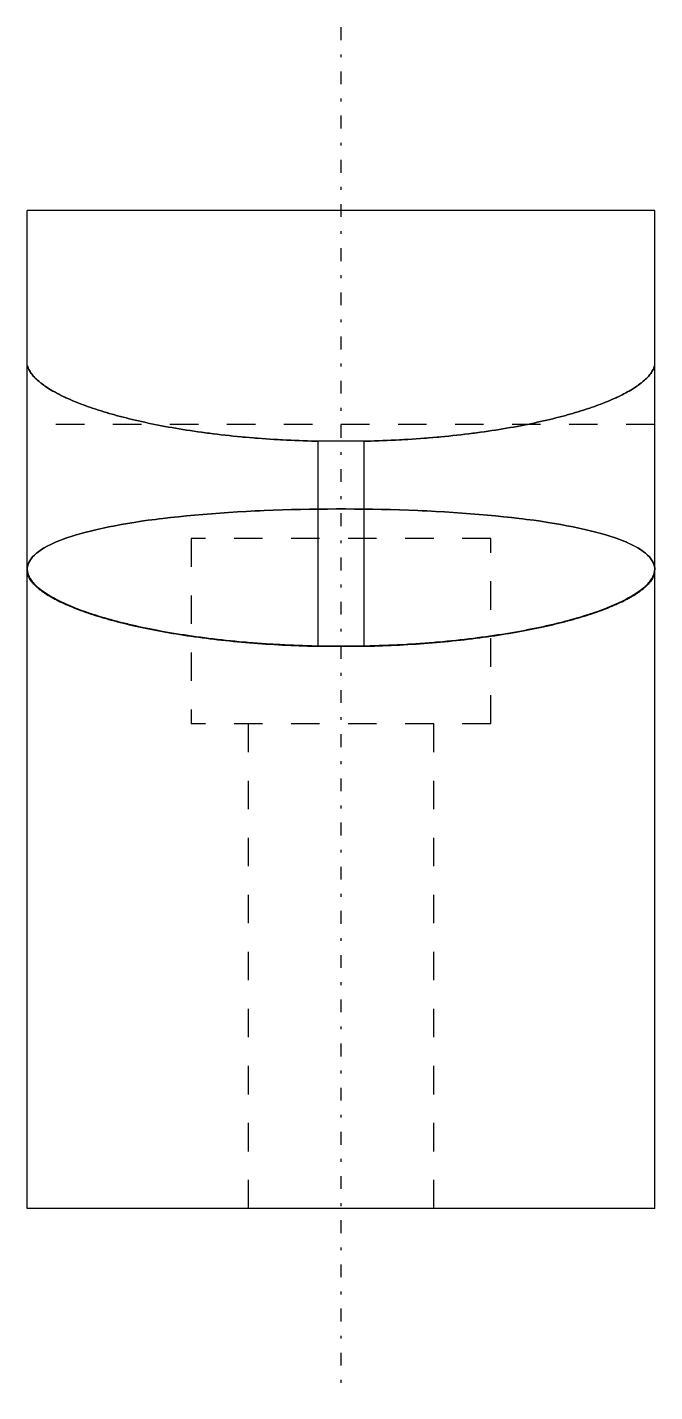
# Model space of a CAD drawing. Header units: millimetres. Extents: x 24815 to 37444, y -10619 to 6020.
# Drawn here: x 28436.42 to 28458.42, y 3444.39 to 3492.25 of the extents above; entities that cross this region are included whole.
import ezdxf

# ---------------------------------------------------------------- set-up
doc = ezdxf.new("R2010")
doc.units = ezdxf.units.MM
doc.linetypes.add('GESTRICHELT', pattern=[2, 1, -1])
doc.linetypes.add('MITTE', pattern=[1.5, 0.45, -0.5, 0.05, -0.5])

msp = doc.modelspace()

# ---------------------------------------------------------------- linework, layer by layer
at = {"color": 3, "linetype": 'MITTE'}
msp.add_line((28447.41528, 3492.24931), (28447.41528, 3444.38541), dxfattribs=at)
at = {"color": 7, "linetype": 'Continuous'}
for p, q in [((28458.41528, 3485.81736), (28436.41528, 3485.81736)), ((28436.41528, 3450.81736), (28436.41528, 3485.81736)), ((28458.41528, 3450.81736), (28458.41528, 3485.81736)), ((28446.60269, 3477.72911), (28446.60269, 3470.53423)), ((28448.22787, 3477.72911), (28446.60269, 3477.72911)), ((28448.22787, 3470.53423), (28448.22787, 3477.72911)), ((28446.60269, 3470.53423), (28448.22787, 3470.53423)), ((28458.41528, 3450.81736), (28436.41528, 3450.81736))]:
    msp.add_line(p, q, dxfattribs=at)
at = {"color": 2, "linetype": 'GESTRICHELT'}
for p, q in [((28458.41528, 3478.31736), (28436.41528, 3478.31736)), ((28442.16528, 3474.31736), (28442.16528, 3467.81736)), ((28452.66528, 3474.31736), (28442.16528, 3474.31736)), ((28452.66528, 3467.81736), (28452.66528, 3474.31736)), ((28452.66528, 3467.81736), (28442.16528, 3467.81736)), ((28444.16528, 3467.81736), (28444.16528, 3450.81736)), ((28450.66528, 3450.81736), (28450.66528, 3467.81736))]:
    msp.add_line(p, q, dxfattribs=at)
at = {"color": 7, "linetype": 'Continuous'}
for points in [[(28446.60269, 3477.72911), (28446.53003, 3477.7307), (28446.38448, 3477.73432), (28446.23868, 3477.73849), (28446.1657, 3477.74079), (28446.09267, 3477.74322), (28445.94651, 3477.74853), (28445.80026, 3477.7544), (28445.65396, 3477.76084), (28445.50768, 3477.76784), (28445.36145, 3477.77542), (28445.28838, 3477.77942), (28445.21535, 3477.78357), (28445.0694, 3477.79229), (28444.92367, 3477.80157), (28444.77819, 3477.81142), (28444.63304, 3477.82183), (28444.48825, 3477.83281), (28444.416, 3477.83851), (28444.34387, 3477.84434), (28444.19995, 3477.85643), (28444.05655, 3477.86906), (28443.98506, 3477.87558), (28443.91371, 3477.88224), (28443.77148, 3477.89596), (28443.62991, 3477.91021), (28443.55938, 3477.91754), (28443.48904, 3477.92499), (28443.34892, 3477.94029), (28443.2096, 3477.95611), (28443.07109, 3477.97243), (28442.93344, 3477.98926), (28442.79668, 3478.00658), (28442.72865, 3478.01543), (28442.66085, 3478.0244), (28442.52601, 3478.04268), (28442.39218, 3478.06144), (28442.25942, 3478.08066), (28442.12776, 3478.10033), (28441.99724, 3478.12044), (28441.93243, 3478.13066), (28441.86791, 3478.14098), (28441.7398, 3478.16194), (28441.61295, 3478.1833), (28441.48739, 3478.20506), (28441.36317, 3478.2272), (28441.24031, 3478.24972), (28441.1794, 3478.26111), (28441.11884, 3478.27259), (28440.99881, 3478.29581), (28440.88024, 3478.31936), (28440.76316, 3478.34323), (28440.6476, 3478.36741), (28440.53359, 3478.39188), (28440.47718, 3478.40422), (28440.42117, 3478.41663), (28440.31035, 3478.44164), (28440.20117, 3478.46689), (28440.09364, 3478.49238), (28439.9878, 3478.51809), (28439.88366, 3478.54399), (28439.83224, 3478.55702), (28439.78125, 3478.57009), (28439.68059, 3478.59635), (28439.58132, 3478.62286), (28439.53201, 3478.63627), (28439.48293, 3478.64977), (28439.38548, 3478.67706), (28439.289, 3478.70472), (28439.24115, 3478.71869), (28439.19355, 3478.73274), (28439.09917, 3478.76113), (28439.00591, 3478.78986), (28438.91381, 3478.81893), (28438.8229, 3478.84834), (28438.73324, 3478.87806), (28438.68889, 3478.89303), (28438.64486, 3478.90809), (28438.55781, 3478.93842), (28438.47211, 3478.96904), (28438.3878, 3478.99994), (28438.30493, 3479.0311), (28438.22351, 3479.06253), (28438.18336, 3479.07834), (28438.14359, 3479.0942), (28438.0652, 3479.12612), (28437.98836, 3479.15826), (28437.91311, 3479.19061), (28437.83948, 3479.22317), (28437.76748, 3479.25592), (28437.73211, 3479.27236), (28437.69715, 3479.28885), (28437.62852, 3479.32195), (28437.5616, 3479.35522), (28437.49642, 3479.38862), (28437.43301, 3479.42217), (28437.37137, 3479.45583), (28437.34123, 3479.47271), (28437.31153, 3479.48961), (28437.25352, 3479.52349), (28437.19733, 3479.55746), (28437.14298, 3479.59151), (28437.09048, 3479.62563), (28437.03985, 3479.65982), (28437.01524, 3479.67693), (28436.9911, 3479.69405), (28436.94424, 3479.72832), (28436.89929, 3479.76262), (28436.87753, 3479.77977), (28436.85624, 3479.79693), (28436.81512, 3479.83124), (28436.77593, 3479.86554), (28436.75705, 3479.88269), (28436.73866, 3479.89982), (28436.70334, 3479.93407), (28436.66995, 3479.96827), (28436.6385, 3480.00242), (28436.609, 3480.0365), (28436.58143, 3480.0705), (28436.56838, 3480.08747), (28436.5558, 3480.10441), (28436.53211, 3480.13822), (28436.51034, 3480.17192), (28436.49049, 3480.2055), (28436.47256, 3480.23895), (28436.45654, 3480.27225), (28436.44923, 3480.28884), (28436.44241, 3480.30539), (28436.43016, 3480.33837), (28436.41977, 3480.37118), (28436.41528, 3480.38751)], [(28458.41528, 3480.38751), (28458.41079, 3480.37118), (28458.40041, 3480.33837), (28458.38816, 3480.30539), (28458.38133, 3480.28884), (28458.37402, 3480.27225), (28458.358, 3480.23895), (28458.34007, 3480.2055), (28458.32022, 3480.17192), (28458.29845, 3480.13822), (28458.27476, 3480.10441), (28458.26219, 3480.08747), (28458.24913, 3480.0705), (28458.22156, 3480.0365), (28458.19206, 3480.00242), (28458.16061, 3479.96827), (28458.12723, 3479.93407), (28458.0919, 3479.89982), (28458.07351, 3479.88269), (28458.05464, 3479.86554), (28458.01544, 3479.83124), (28457.97432, 3479.79693), (28457.95304, 3479.77977), (28457.93127, 3479.76262), (28457.88632, 3479.72832), (28457.83946, 3479.69405), (28457.81532, 3479.67693), (28457.79071, 3479.65982), (28457.74008, 3479.62563), (28457.68759, 3479.59151), (28457.63323, 3479.55746), (28457.57705, 3479.52349), (28457.51903, 3479.48961), (28457.48934, 3479.47271), (28457.45919, 3479.45583), (28457.39755, 3479.42217), (28457.33414, 3479.38862), (28457.26896, 3479.35522), (28457.20204, 3479.32195), (28457.13341, 3479.28885), (28457.09845, 3479.27236), (28457.06308, 3479.25592), (28456.99109, 3479.22317), (28456.91745, 3479.19061), (28456.8422, 3479.15826), (28456.76536, 3479.12612), (28456.68697, 3479.0942), (28456.6472, 3479.07834), (28456.60705, 3479.06253), (28456.52564, 3479.0311), (28456.44276, 3478.99994), (28456.35845, 3478.96904), (28456.27275, 3478.93842), (28456.1857, 3478.90809), (28456.14167, 3478.89303), (28456.09732, 3478.87806), (28456.00766, 3478.84834), (28455.91675, 3478.81893), (28455.82465, 3478.78986), (28455.73139, 3478.76113), (28455.63701, 3478.73274), (28455.58942, 3478.71869), (28455.54156, 3478.70472), (28455.44508, 3478.67706), (28455.34763, 3478.64977), (28455.29855, 3478.63627), (28455.24925, 3478.62286), (28455.14997, 3478.59635), (28455.04931, 3478.57009), (28454.99832, 3478.55702), (28454.9469, 3478.54399), (28454.84276, 3478.51809), (28454.73692, 3478.49238), (28454.6294, 3478.46689), (28454.52021, 3478.44164), (28454.40939, 3478.41663), (28454.35338, 3478.40422), (28454.29697, 3478.39188), (28454.18296, 3478.36741), (28454.0674, 3478.34323), (28453.95032, 3478.31936), (28453.83175, 3478.29581), (28453.71172, 3478.27259), (28453.65116, 3478.26111), (28453.59025, 3478.24972), (28453.46739, 3478.2272), (28453.34317, 3478.20506), (28453.21761, 3478.1833), (28453.09076, 3478.16194), (28452.96265, 3478.14098), (28452.89814, 3478.13066), (28452.83332, 3478.12044), (28452.7028, 3478.10033), (28452.57114, 3478.08066), (28452.43838, 3478.06144), (28452.30455, 3478.04268), (28452.16971, 3478.0244), (28452.10192, 3478.01543), (28452.03388, 3478.00658), (28451.89712, 3477.98926), (28451.75947, 3477.97243), (28451.62097, 3477.95611), (28451.48164, 3477.94029), (28451.34152, 3477.92499), (28451.27118, 3477.91754), (28451.20066, 3477.91021), (28451.05908, 3477.89596), (28450.91685, 3477.88224), (28450.84551, 3477.87558), (28450.77401, 3477.86906), (28450.63061, 3477.85643), (28450.4867, 3477.84434), (28450.41456, 3477.83851), (28450.34232, 3477.83281), (28450.19752, 3477.82183), (28450.05237, 3477.81142), (28449.9069, 3477.80157), (28449.76116, 3477.79229), (28449.61522, 3477.78357), (28449.54218, 3477.77942), (28449.46911, 3477.77542), (28449.32288, 3477.76784), (28449.1766, 3477.76084), (28449.0303, 3477.7544), (28448.88405, 3477.74853), (28448.73789, 3477.74322), (28448.66486, 3477.74079), (28448.59188, 3477.73849), (28448.44608, 3477.73432), (28448.30053, 3477.7307), (28448.22787, 3477.72911)], [(28446.60269, 3470.53423), (28446.52973, 3470.53577), (28446.38377, 3470.53925), (28446.23778, 3470.54327), (28446.16478, 3470.54548), (28446.09179, 3470.54783), (28445.94586, 3470.55292), (28445.80001, 3470.55854), (28445.65428, 3470.5647), (28445.50871, 3470.5714), (28445.36334, 3470.57864), (28445.29074, 3470.58245), (28445.2182, 3470.58641), (28445.07334, 3470.59471), (28444.92878, 3470.60354), (28444.78456, 3470.6129), (28444.64073, 3470.62279), (28444.49731, 3470.6332), (28444.42576, 3470.6386), (28444.35433, 3470.64414), (28444.21183, 3470.65559), (28444.06985, 3470.66756), (28443.99906, 3470.67374), (28443.92842, 3470.68005), (28443.78757, 3470.69304), (28443.64734, 3470.70654), (28443.57747, 3470.71348), (28443.50776, 3470.72054), (28443.36887, 3470.73503), (28443.2307, 3470.75002), (28443.09328, 3470.76549), (28442.95665, 3470.78145), (28442.82084, 3470.79788), (28442.75325, 3470.80627), (28442.68588, 3470.81478), (28442.5518, 3470.83215), (28442.41864, 3470.84997), (28442.28642, 3470.86825), (28442.15517, 3470.88697), (28442.02493, 3470.90613), (28441.96019, 3470.91587), (28441.8957, 3470.92573), (28441.7675, 3470.94575), (28441.64035, 3470.9662), (28441.51429, 3470.98707), (28441.38934, 3471.00835), (28441.26553, 3471.03003), (28441.20406, 3471.04101), (28441.14289, 3471.0521), (28441.02145, 3471.07456), (28440.90124, 3471.0974), (28440.78227, 3471.12061), (28440.66458, 3471.14418), (28440.5482, 3471.1681), (28440.4905, 3471.18019), (28440.43315, 3471.19237), (28440.31944, 3471.21697), (28440.20712, 3471.2419), (28440.09619, 3471.26715), (28439.98669, 3471.29271), (28439.87864, 3471.31856), (28439.82516, 3471.3316), (28439.77204, 3471.34471), (28439.66694, 3471.37114), (28439.56334, 3471.39783), (28439.51211, 3471.41128), (28439.46126, 3471.42479), (28439.36073, 3471.45201), (28439.26175, 3471.47946), (28439.21286, 3471.49327), (28439.16436, 3471.50714), (28439.06857, 3471.53505), (28438.97439, 3471.56317), (28438.88183, 3471.59148), (28438.79093, 3471.61999), (28438.70169, 3471.64868), (28438.65769, 3471.66309), (28438.61412, 3471.67754), (28438.52824, 3471.70655), (28438.44406, 3471.73571), (28438.36159, 3471.76501), (28438.28085, 3471.79443), (28438.20184, 3471.82397), (28438.16299, 3471.83878), (28438.12457, 3471.85361), (28438.04904, 3471.88335), (28437.97501, 3471.91327), (28437.9024, 3471.94342), (28437.83123, 3471.97378), (28437.76153, 3472.00435), (28437.72724, 3472.01971), (28437.69333, 3472.03512), (28437.62665, 3472.06608), (28437.56152, 3472.09722), (28437.49796, 3472.12853), (28437.43599, 3472.16001), (28437.37564, 3472.19164), (28437.34608, 3472.20751), (28437.31693, 3472.22342), (28437.25989, 3472.25533), (28437.20452, 3472.28738), (28437.15085, 3472.31955), (28437.0989, 3472.35183), (28437.04869, 3472.38422), (28437.02424, 3472.40045), (28437.00023, 3472.4167), (28436.95355, 3472.44927), (28436.90865, 3472.48191), (28436.88688, 3472.49826), (28436.86556, 3472.51463), (28436.82427, 3472.54741), (28436.78482, 3472.58024), (28436.76579, 3472.59668), (28436.74722, 3472.61312), (28436.71146, 3472.64604), (28436.67758, 3472.67898), (28436.64557, 3472.71195), (28436.61545, 3472.74493), (28436.58723, 3472.77791), (28436.57384, 3472.7944), (28436.56092, 3472.81088), (28436.53652, 3472.84385), (28436.51405, 3472.87679), (28436.49351, 3472.9097), (28436.47491, 3472.94258), (28436.45824, 3472.97541), (28436.45064, 3472.99181), (28436.44353, 3473.00819), (28436.43076, 3473.04091), (28436.41995, 3473.07356), (28436.41528, 3473.08986)], [(28458.41528, 3473.08986), (28458.41061, 3473.07356), (28458.3998, 3473.04091), (28458.38703, 3473.00819), (28458.37992, 3472.99181), (28458.37232, 3472.97541), (28458.35566, 3472.94258), (28458.33705, 3472.9097), (28458.31651, 3472.87679), (28458.29404, 3472.84385), (28458.26964, 3472.81088), (28458.25672, 3472.7944), (28458.24333, 3472.77791), (28458.21511, 3472.74493), (28458.18499, 3472.71195), (28458.15298, 3472.67898), (28458.1191, 3472.64604), (28458.08335, 3472.61312), (28458.06477, 3472.59668), (28458.04574, 3472.58024), (28458.00629, 3472.54741), (28457.96501, 3472.51463), (28457.94368, 3472.49826), (28457.92191, 3472.48191), (28457.87701, 3472.44927), (28457.83033, 3472.4167), (28457.80632, 3472.40045), (28457.78187, 3472.38422), (28457.73166, 3472.35183), (28457.67971, 3472.31955), (28457.62604, 3472.28738), (28457.57068, 3472.25533), (28457.51363, 3472.22342), (28457.48448, 3472.20751), (28457.45492, 3472.19164), (28457.39457, 3472.16001), (28457.3326, 3472.12853), (28457.26904, 3472.09722), (28457.20391, 3472.06608), (28457.13723, 3472.03512), (28457.10332, 3472.01971), (28457.06903, 3472.00435), (28456.99933, 3471.97378), (28456.92816, 3471.94342), (28456.85555, 3471.91327), (28456.78152, 3471.88335), (28456.70599, 3471.85361), (28456.66758, 3471.83878), (28456.62872, 3471.82397), (28456.54971, 3471.79443), (28456.46897, 3471.76501), (28456.3865, 3471.73571), (28456.30232, 3471.70655), (28456.21644, 3471.67754), (28456.17287, 3471.66309), (28456.12887, 3471.64868), (28456.03963, 3471.61999), (28455.94873, 3471.59148), (28455.85618, 3471.56317), (28455.762, 3471.53505), (28455.6662, 3471.50714), (28455.6177, 3471.49327), (28455.56881, 3471.47946), (28455.46984, 3471.45201), (28455.3693, 3471.42479), (28455.31846, 3471.41128), (28455.26722, 3471.39783), (28455.16362, 3471.37114), (28455.05852, 3471.34471), (28455.00541, 3471.3316), (28454.95193, 3471.31856), (28454.84387, 3471.29271), (28454.73437, 3471.26715), (28454.62344, 3471.2419), (28454.51112, 3471.21697), (28454.39742, 3471.19237), (28454.34006, 3471.18019), (28454.28236, 3471.1681), (28454.16598, 3471.14418), (28454.04829, 3471.12061), (28453.92933, 3471.0974), (28453.80911, 3471.07456), (28453.68767, 3471.0521), (28453.6265, 3471.04101), (28453.56503, 3471.03003), (28453.44122, 3471.00835), (28453.31627, 3470.98707), (28453.19021, 3470.9662), (28453.06306, 3470.94575), (28452.93486, 3470.92573), (28452.87037, 3470.91587), (28452.80563, 3470.90613), (28452.67539, 3470.88697), (28452.54414, 3470.86825), (28452.41192, 3470.84997), (28452.27876, 3470.83215), (28452.14468, 3470.81478), (28452.07731, 3470.80627), (28452.00972, 3470.79788), (28451.87391, 3470.78145), (28451.73728, 3470.76549), (28451.59986, 3470.75002), (28451.46169, 3470.73503), (28451.3228, 3470.72054), (28451.25309, 3470.71348), (28451.18322, 3470.70654), (28451.04299, 3470.69304), (28450.90214, 3470.68005), (28450.8315, 3470.67374), (28450.76071, 3470.66756), (28450.61873, 3470.65559), (28450.47623, 3470.64414), (28450.4048, 3470.6386), (28450.33326, 3470.6332), (28450.18983, 3470.62279), (28450.046, 3470.6129), (28449.90178, 3470.60354), (28449.75723, 3470.59471), (28449.61236, 3470.58641), (28449.53982, 3470.58245), (28449.46722, 3470.57864), (28449.32185, 3470.5714), (28449.17628, 3470.5647), (28449.03055, 3470.55854), (28448.8847, 3470.55292), (28448.73877, 3470.54783), (28448.66578, 3470.54548), (28448.59279, 3470.54327), (28448.44679, 3470.53925), (28448.30083, 3470.53577), (28448.22787, 3470.53423)]]:
    msp.add_lwpolyline(points, dxfattribs=at)
at = {"color": 2, "linetype": 'GESTRICHELT'}
for points in [[(28436.41528, 3480.38751), (28436.41978, 3480.37117), (28436.43016, 3480.33836), (28436.44242, 3480.30536), (28436.44925, 3480.28881), (28436.45656, 3480.27221), (28436.47259, 3480.23889), (28436.49054, 3480.20543), (28436.5104, 3480.17183), (28436.53218, 3480.13811), (28436.5559, 3480.10428), (28436.56848, 3480.08733), (28436.58155, 3480.07035), (28436.60914, 3480.03633), (28436.63868, 3480.00222), (28436.67016, 3479.96806), (28436.70358, 3479.93383), (28436.73894, 3479.89956), (28436.75735, 3479.88241), (28436.77624, 3479.86526), (28436.81548, 3479.83093), (28436.85665, 3479.7966), (28436.87795, 3479.77943), (28436.89974, 3479.76227), (28436.94474, 3479.72795), (28436.99165, 3479.69366), (28437.01582, 3479.67652), (28437.04045, 3479.6594), (28437.09113, 3479.6252), (28437.14369, 3479.59105), (28437.19809, 3479.55698), (28437.25434, 3479.523), (28437.31241, 3479.4891), (28437.34213, 3479.47219), (28437.37231, 3479.45531), (28437.434, 3479.42163), (28437.49747, 3479.38808), (28437.56271, 3479.35466), (28437.62967, 3479.32139), (28437.69836, 3479.28828), (28437.73333, 3479.27179), (28437.76873, 3479.25534), (28437.84077, 3479.22259), (28437.91444, 3479.19003), (28437.98973, 3479.15768), (28438.06659, 3479.12554), (28438.145, 3479.09364), (28438.18478, 3479.07778), (28438.22494, 3479.06197), (28438.30636, 3479.03056), (28438.38923, 3478.99941), (28438.47352, 3478.96852), (28438.5592, 3478.93793), (28438.64623, 3478.90762), (28438.69023, 3478.89258), (28438.73456, 3478.87761), (28438.82416, 3478.84792), (28438.915, 3478.81855), (28439.00702, 3478.78952), (28439.10018, 3478.76082), (28439.19444, 3478.73248), (28439.24197, 3478.71844), (28439.28976, 3478.7045), (28439.38608, 3478.67688), (28439.48336, 3478.64965), (28439.53235, 3478.63618), (28439.58155, 3478.6228), (28439.68077, 3478.5963), (28439.78165, 3478.56998), (28439.83274, 3478.55689), (28439.88427, 3478.54384), (28439.9886, 3478.51789), (28440.09463, 3478.49214), (28440.20233, 3478.46662), (28440.31168, 3478.44133), (28440.42264, 3478.4163), (28440.47873, 3478.40388), (28440.5352, 3478.39153), (28440.64933, 3478.36704), (28440.765, 3478.34285), (28440.88218, 3478.31897), (28441.00084, 3478.29541), (28441.12095, 3478.27219), (28441.18154, 3478.26071), (28441.24248, 3478.24931), (28441.3654, 3478.2268), (28441.48967, 3478.20466), (28441.61526, 3478.18291), (28441.74213, 3478.16155), (28441.87025, 3478.1406), (28441.93477, 3478.13029), (28441.99959, 3478.12007), (28442.1301, 3478.09998), (28442.26174, 3478.08032), (28442.39448, 3478.06112), (28442.52827, 3478.04237), (28442.66308, 3478.0241), (28442.73085, 3478.01514), (28442.79885, 3478.0063), (28442.93556, 3477.989), (28443.07315, 3477.97219), (28443.21158, 3477.95588), (28443.35084, 3477.94008), (28443.49088, 3477.9248), (28443.56119, 3477.91735), (28443.63168, 3477.91003), (28443.77317, 3477.89579), (28443.91531, 3477.88209), (28443.98661, 3477.87544), (28444.05806, 3477.86893), (28444.20137, 3477.8563), (28444.34519, 3477.84423), (28444.41728, 3477.8384), (28444.48948, 3477.83271), (28444.63417, 3477.82175), (28444.77923, 3477.81135), (28444.9246, 3477.80151), (28445.07024, 3477.79223), (28445.21609, 3477.78353), (28445.28908, 3477.77939), (28445.3621, 3477.77539), (28445.50823, 3477.76782), (28445.65443, 3477.76081), (28445.80064, 3477.75438), (28445.94681, 3477.74852), (28446.09289, 3477.74322), (28446.16588, 3477.74078), (28446.23883, 3477.73848), (28446.38457, 3477.73431), (28446.53006, 3477.7307), (28446.60269, 3477.72911)], [(28448.22787, 3477.72911), (28448.30053, 3477.7307), (28448.44608, 3477.73432), (28448.59188, 3477.73849), (28448.66486, 3477.74079), (28448.73789, 3477.74322), (28448.88405, 3477.74853), (28449.0303, 3477.7544), (28449.1766, 3477.76084), (28449.32288, 3477.76784), (28449.46911, 3477.77542), (28449.54218, 3477.77942), (28449.61522, 3477.78357), (28449.76116, 3477.79229), (28449.9069, 3477.80157), (28450.05237, 3477.81142), (28450.19752, 3477.82183), (28450.34232, 3477.83281), (28450.41456, 3477.83851), (28450.4867, 3477.84434), (28450.63061, 3477.85643), (28450.77401, 3477.86906), (28450.84551, 3477.87558), (28450.91685, 3477.88224), (28451.05908, 3477.89596), (28451.20066, 3477.91021), (28451.27118, 3477.91754), (28451.34152, 3477.92499), (28451.48164, 3477.94029), (28451.62097, 3477.95611), (28451.75947, 3477.97243), (28451.89712, 3477.98926), (28452.03388, 3478.00658), (28452.10192, 3478.01543), (28452.16971, 3478.0244), (28452.30455, 3478.04268), (28452.43838, 3478.06144), (28452.57114, 3478.08066), (28452.7028, 3478.10033), (28452.83332, 3478.12044), (28452.89814, 3478.13066), (28452.96265, 3478.14098), (28453.09076, 3478.16194), (28453.21761, 3478.1833), (28453.34317, 3478.20506), (28453.46739, 3478.2272), (28453.59025, 3478.24972), (28453.65116, 3478.26111), (28453.71172, 3478.27259), (28453.83175, 3478.29581), (28453.95032, 3478.31936), (28454.0674, 3478.34323), (28454.18296, 3478.36741), (28454.29697, 3478.39188), (28454.35338, 3478.40422), (28454.40939, 3478.41663), (28454.52021, 3478.44164), (28454.6294, 3478.46689), (28454.73692, 3478.49238), (28454.84276, 3478.51809), (28454.9469, 3478.54399), (28454.99832, 3478.55702), (28455.04931, 3478.57009), (28455.14997, 3478.59635), (28455.24925, 3478.62286), (28455.29855, 3478.63627), (28455.34763, 3478.64977), (28455.44508, 3478.67706), (28455.54156, 3478.70472), (28455.58942, 3478.71869), (28455.63701, 3478.73274), (28455.73139, 3478.76113), (28455.82465, 3478.78986), (28455.91675, 3478.81893), (28456.00766, 3478.84834), (28456.09732, 3478.87806), (28456.14167, 3478.89303), (28456.1857, 3478.90809), (28456.27275, 3478.93842), (28456.35845, 3478.96904), (28456.44276, 3478.99994), (28456.52564, 3479.0311), (28456.60705, 3479.06253), (28456.6472, 3479.07834), (28456.68697, 3479.0942), (28456.76536, 3479.12612), (28456.8422, 3479.15826), (28456.91745, 3479.19061), (28456.99109, 3479.22317), (28457.06308, 3479.25592), (28457.09845, 3479.27236), (28457.13341, 3479.28885), (28457.20204, 3479.32195), (28457.26896, 3479.35522), (28457.33414, 3479.38862), (28457.39755, 3479.42217), (28457.45919, 3479.45583), (28457.48934, 3479.47271), (28457.51903, 3479.48961), (28457.57705, 3479.52349), (28457.63323, 3479.55746), (28457.68759, 3479.59151), (28457.74008, 3479.62563), (28457.79071, 3479.65982), (28457.81532, 3479.67693), (28457.83946, 3479.69405), (28457.88632, 3479.72832), (28457.93127, 3479.76262), (28457.95304, 3479.77977), (28457.97432, 3479.79693), (28458.01544, 3479.83124), (28458.05464, 3479.86554), (28458.07351, 3479.88269), (28458.0919, 3479.89982), (28458.12723, 3479.93407), (28458.16061, 3479.96827), (28458.19206, 3480.00242), (28458.22156, 3480.0365), (28458.24913, 3480.0705), (28458.26219, 3480.08747), (28458.27476, 3480.10441), (28458.29845, 3480.13822), (28458.32022, 3480.17192), (28458.34007, 3480.2055), (28458.358, 3480.23895), (28458.37402, 3480.27225), (28458.38133, 3480.28884), (28458.38816, 3480.30539), (28458.40041, 3480.33837), (28458.41079, 3480.37118), (28458.41528, 3480.38751)], [(28458.41528, 3473.23828), (28458.41423, 3473.27141), (28458.40577, 3473.3378), (28458.38861, 3473.40426), (28458.37671, 3473.43749), (28458.36257, 3473.47068), (28458.32748, 3473.53692), (28458.28322, 3473.60288), (28458.22969, 3473.66844), (28458.16684, 3473.7335), (28458.09463, 3473.79795), (28458.05502, 3473.82992), (28458.01307, 3473.86171), (28457.92219, 3473.92466), (28457.82205, 3473.98673), (28457.71277, 3474.04782), (28457.59447, 3474.10786), (28457.46728, 3474.16679), (28457.40039, 3474.19581), (28457.33134, 3474.22453), (28457.18686, 3474.28104), (28457.03407, 3474.33624), (28456.95464, 3474.36334), (28456.87324, 3474.39008), (28456.70467, 3474.4425), (28456.52867, 3474.49344), (28456.438, 3474.51835), (28456.3456, 3474.54287), (28456.15582, 3474.59075), (28455.95974, 3474.63705), (28455.7578, 3474.68172), (28455.55047, 3474.72474), (28455.33823, 3474.76609), (28455.23044, 3474.78614), (28455.12137, 3474.8058), (28454.89713, 3474.8444), (28454.66476, 3474.88197), (28454.42449, 3474.91845), (28454.17661, 3474.95374), (28453.92141, 3474.98779), (28453.79116, 3475.00433), (28453.65921, 3475.02053), (28453.39034, 3475.0519), (28453.11515, 3475.08185), (28452.83401, 3475.11035), (28452.54732, 3475.13735), (28452.2555, 3475.16281), (28452.1078, 3475.17495), (28451.95898, 3475.1867), (28451.65822, 3475.20901), (28451.35359, 3475.22971), (28451.04548, 3475.2488), (28450.73436, 3475.26626), (28450.42072, 3475.28208), (28450.26312, 3475.28938), (28450.10508, 3475.29627), (28449.78795, 3475.30881), (28449.46985, 3475.31972), (28449.15129, 3475.32901), (28448.83281, 3475.33669), (28448.51495, 3475.34277), (28448.35642, 3475.34523), (28448.19826, 3475.34729), (28447.88329, 3475.35027), (28447.57061, 3475.35174), (28447.41529, 3475.35192), (28447.25997, 3475.35174), (28446.94726, 3475.35027), (28446.63224, 3475.34729), (28446.47404, 3475.34522), (28446.31548, 3475.34277), (28445.99753, 3475.33668), (28445.67895, 3475.329), (28445.36028, 3475.31971), (28445.04207, 3475.30879), (28444.72482, 3475.29624), (28444.56672, 3475.28935), (28444.40906, 3475.28204), (28444.09531, 3475.26621), (28443.78408, 3475.24874), (28443.47587, 3475.22964), (28443.17116, 3475.20892), (28442.87031, 3475.1866), (28442.72147, 3475.17485), (28442.57374, 3475.1627), (28442.28189, 3475.13722), (28441.99518, 3475.11022), (28441.71406, 3475.08171), (28441.43891, 3475.05175), (28441.1701, 3475.02038), (28441.03819, 3475.00418), (28440.908, 3474.98764), (28440.65293, 3474.9536), (28440.40521, 3474.91832), (28440.16514, 3474.88187), (28439.93299, 3474.84433), (28439.70901, 3474.80577), (28439.59995, 3474.78611), (28439.49204, 3474.76604), (28439.27961, 3474.72464), (28439.07212, 3474.68158), (28438.87008, 3474.63688), (28438.67394, 3474.59056), (28438.48413, 3474.54266), (28438.39172, 3474.51812), (28438.30105, 3474.49321), (28438.12507, 3474.44225), (28437.95653, 3474.38982), (28437.87515, 3474.36308), (28437.79575, 3474.33599), (28437.64302, 3474.28079), (28437.4986, 3474.22428), (28437.42959, 3474.19557), (28437.36274, 3474.16655), (28437.23562, 3474.10764), (28437.11739, 3474.04761), (28437.00818, 3473.98654), (28436.90811, 3473.92449), (28436.81729, 3473.86155), (28436.77536, 3473.82978), (28436.73577, 3473.79782), (28436.66361, 3473.73339), (28436.60079, 3473.66835), (28436.54729, 3473.60281), (28436.50305, 3473.53688), (28436.46798, 3473.47065), (28436.45384, 3473.43746), (28436.44195, 3473.40425), (28436.42479, 3473.33779), (28436.41633, 3473.27141), (28436.41528, 3473.23828)], [(28436.41528, 3473.23828), (28436.41633, 3473.27141), (28436.42479, 3473.33779), (28436.44195, 3473.40425), (28436.45384, 3473.43746), (28436.46798, 3473.47065), (28436.50305, 3473.53688), (28436.54729, 3473.60281), (28436.60079, 3473.66835), (28436.66361, 3473.73339), (28436.73577, 3473.79782), (28436.77536, 3473.82978), (28436.81728, 3473.86155), (28436.90811, 3473.92449), (28437.00818, 3473.98654), (28437.11739, 3474.04761), (28437.23562, 3474.10764), (28437.36274, 3474.16655), (28437.42959, 3474.19557), (28437.4986, 3474.22428), (28437.64302, 3474.28079), (28437.79575, 3474.33599), (28437.87515, 3474.36308), (28437.95653, 3474.38982), (28438.12507, 3474.44225), (28438.30105, 3474.49321), (28438.39172, 3474.51812), (28438.48412, 3474.54265), (28438.67394, 3474.59056), (28438.87008, 3474.63688), (28439.07212, 3474.68158), (28439.2796, 3474.72464), (28439.49204, 3474.76604), (28439.59995, 3474.78611), (28439.709, 3474.80577), (28439.93299, 3474.84432), (28440.16513, 3474.88187), (28440.4052, 3474.91832), (28440.65292, 3474.9536), (28440.90799, 3474.98764), (28441.03819, 3475.00417), (28441.1701, 3475.02038), (28441.4389, 3475.05175), (28441.71405, 3475.08171), (28441.99518, 3475.11022), (28442.28188, 3475.13722), (28442.57374, 3475.1627), (28442.72146, 3475.17485), (28442.87031, 3475.1866), (28443.17115, 3475.20892), (28443.47586, 3475.22964), (28443.78407, 3475.24874), (28444.0953, 3475.26621), (28444.40905, 3475.28204), (28444.56671, 3475.28935), (28444.72481, 3475.29624), (28445.04206, 3475.30879), (28445.36028, 3475.31971), (28445.67894, 3475.329), (28445.99752, 3475.33668), (28446.31547, 3475.34277), (28446.47403, 3475.34522), (28446.63223, 3475.34729), (28446.94725, 3475.35027), (28447.25996, 3475.35174), (28447.41528, 3475.35192), (28447.5706, 3475.35174), (28447.88331, 3475.35027), (28448.19833, 3475.34729), (28448.35653, 3475.34522), (28448.51509, 3475.34277), (28448.83304, 3475.33668), (28449.15162, 3475.329), (28449.47029, 3475.31971), (28449.7885, 3475.30879), (28450.10575, 3475.29624), (28450.26385, 3475.28935), (28450.42151, 3475.28204), (28450.73526, 3475.26621), (28451.04649, 3475.24874), (28451.3547, 3475.22964), (28451.65941, 3475.20892), (28451.96025, 3475.1866), (28452.1091, 3475.17485), (28452.25683, 3475.1627), (28452.54868, 3475.13722), (28452.83538, 3475.11022), (28453.11651, 3475.08171), (28453.39166, 3475.05175), (28453.66046, 3475.02038), (28453.79237, 3475.00417), (28453.92257, 3474.98764), (28454.17764, 3474.9536), (28454.42536, 3474.91832), (28454.66543, 3474.88187), (28454.89758, 3474.84432), (28455.12156, 3474.80577), (28455.23061, 3474.78611), (28455.33853, 3474.76604), (28455.55096, 3474.72464), (28455.75844, 3474.68158), (28455.96048, 3474.63688), (28456.15663, 3474.59056), (28456.34644, 3474.54265), (28456.43884, 3474.51812), (28456.52952, 3474.49321), (28456.7055, 3474.44225), (28456.87403, 3474.38982), (28456.95541, 3474.36308), (28457.03481, 3474.33599), (28457.18754, 3474.28079), (28457.33196, 3474.22428), (28457.40097, 3474.19557), (28457.46782, 3474.16655), (28457.59494, 3474.10764), (28457.71317, 3474.04761), (28457.82239, 3473.98654), (28457.92245, 3473.92449), (28458.01328, 3473.86155), (28458.0552, 3473.82978), (28458.09479, 3473.79782), (28458.16695, 3473.73339), (28458.22977, 3473.66835), (28458.28327, 3473.60281), (28458.32751, 3473.53688), (28458.36258, 3473.47065), (28458.37672, 3473.43746), (28458.38861, 3473.40425), (28458.40577, 3473.33779), (28458.41423, 3473.27141), (28458.41528, 3473.23828)], [(28436.41528, 3473.23828), (28436.41554, 3473.22161), (28436.41766, 3473.18808), (28436.42193, 3473.15429), (28436.42488, 3473.1373), (28436.42837, 3473.12025), (28436.43701, 3473.08599), (28436.44787, 3473.0515), (28436.46097, 3473.01681), (28436.47633, 3472.98192), (28436.49396, 3472.94686), (28436.50364, 3472.92926), (28436.51389, 3472.91163), (28436.53611, 3472.87625), (28436.56065, 3472.84074), (28436.5875, 3472.8051), (28436.61668, 3472.76935), (28436.64818, 3472.73351), (28436.66481, 3472.71555), (28436.68202, 3472.69758), (28436.71818, 3472.66159), (28436.75668, 3472.62555), (28436.7768, 3472.60751), (28436.7975, 3472.58946), (28436.84064, 3472.55336), (28436.8861, 3472.51725), (28436.90969, 3472.49919), (28436.93386, 3472.48114), (28436.98391, 3472.44505), (28437.03624, 3472.409), (28437.09083, 3472.373), (28437.14767, 3472.33707), (28437.20674, 3472.30122), (28437.23711, 3472.28333), (28437.26803, 3472.26546), (28437.3315, 3472.22981), (28437.39716, 3472.19428), (28437.46498, 3472.15888), (28437.53493, 3472.12362), (28437.60698, 3472.08853), (28437.64379, 3472.07105), (28437.68112, 3472.05361), (28437.75729, 3472.01888), (28437.83548, 3471.98436), (28437.91565, 3471.95005), (28437.99777, 3471.91599), (28438.08178, 3471.88217), (28438.12449, 3471.86535), (28438.16767, 3471.84861), (28438.25538, 3471.81533), (28438.34487, 3471.78234), (28438.43611, 3471.74965), (28438.52905, 3471.71727), (28438.62363, 3471.68523), (28438.67153, 3471.66934), (28438.71982, 3471.65353), (28438.81756, 3471.62218), (28438.91679, 3471.5912), (28439.01747, 3471.5606), (28439.11954, 3471.5304), (28439.22295, 3471.50059), (28439.27513, 3471.48584), (28439.32762, 3471.4712), (28439.43351, 3471.44224), (28439.54054, 3471.41371), (28439.59447, 3471.39961), (28439.64867, 3471.38563), (28439.75808, 3471.35794), (28439.86955, 3471.33045), (28439.92606, 3471.31678), (28439.98309, 3471.30317), (28440.09867, 3471.27612), (28440.21627, 3471.24932), (28440.33586, 3471.22279), (28440.45739, 3471.19654), (28440.58084, 3471.17061), (28440.64327, 3471.15776), (28440.70617, 3471.145), (28440.83334, 3471.11974), (28440.96231, 3471.09484), (28441.09304, 3471.07031), (28441.22549, 3471.04618), (28441.35962, 3471.02246), (28441.42731, 3471.01076), (28441.49539, 3470.99917), (28441.63275, 3470.97632), (28441.77165, 3470.95393), (28441.91205, 3470.93201), (28442.0539, 3470.91058), (28442.19715, 3470.88964), (28442.26928, 3470.87937), (28442.34174, 3470.86922), (28442.48762, 3470.84932), (28442.63473, 3470.82996), (28442.78303, 3470.81115), (28442.93246, 3470.7929), (28443.08295, 3470.77522), (28443.15858, 3470.7666), (28443.23445, 3470.75812), (28443.38693, 3470.7416), (28443.54035, 3470.72568), (28443.69465, 3470.71036), (28443.84976, 3470.69565), (28444.00563, 3470.68156), (28444.08382, 3470.67475), (28444.16219, 3470.66809), (28444.31937, 3470.65526), (28444.47713, 3470.64306), (28444.55619, 3470.6372), (28444.63538, 3470.6315), (28444.79406, 3470.62058), (28444.95312, 3470.61031), (28445.03276, 3470.60542), (28445.11247, 3470.6007), (28445.27206, 3470.59173), (28445.43182, 3470.58343), (28445.59169, 3470.57577), (28445.75159, 3470.56877), (28445.91146, 3470.56243), (28445.99136, 3470.5595), (28446.07123, 3470.55674), (28446.23083, 3470.5517), (28446.39019, 3470.54731), (28446.54924, 3470.54356), (28446.70791, 3470.54045), (28446.86612, 3470.53798), (28446.94504, 3470.53698), (28447.02381, 3470.53614), (28447.18091, 3470.53491), (28447.33734, 3470.53431), (28447.41528, 3470.53423)], [(28447.41528, 3470.53423), (28447.33734, 3470.53431), (28447.18091, 3470.53491), (28447.02381, 3470.53614), (28446.94504, 3470.53698), (28446.86612, 3470.53798), (28446.70791, 3470.54045), (28446.54924, 3470.54356), (28446.39019, 3470.54731), (28446.23083, 3470.5517), (28446.07123, 3470.55674), (28445.99136, 3470.5595), (28445.91146, 3470.56243), (28445.75159, 3470.56877), (28445.59169, 3470.57577), (28445.43182, 3470.58343), (28445.27206, 3470.59173), (28445.11247, 3470.6007), (28445.03276, 3470.60542), (28444.95312, 3470.61031), (28444.79406, 3470.62058), (28444.63538, 3470.6315), (28444.55619, 3470.6372), (28444.47713, 3470.64306), (28444.31937, 3470.65526), (28444.16219, 3470.66809), (28444.08382, 3470.67475), (28444.00563, 3470.68156), (28443.84976, 3470.69565), (28443.69465, 3470.71036), (28443.54035, 3470.72568), (28443.38693, 3470.7416), (28443.23445, 3470.75812), (28443.15858, 3470.7666), (28443.08295, 3470.77522), (28442.93246, 3470.7929), (28442.78303, 3470.81115), (28442.63473, 3470.82996), (28442.48762, 3470.84932), (28442.34174, 3470.86922), (28442.26928, 3470.87937), (28442.19715, 3470.88964), (28442.0539, 3470.91058), (28441.91205, 3470.93201), (28441.77165, 3470.95393), (28441.63275, 3470.97632), (28441.49539, 3470.99917), (28441.42731, 3471.01076), (28441.35962, 3471.02246), (28441.22549, 3471.04618), (28441.09304, 3471.07031), (28440.96231, 3471.09484), (28440.83334, 3471.11974), (28440.70617, 3471.145), (28440.64327, 3471.15776), (28440.58084, 3471.17061), (28440.45739, 3471.19654), (28440.33586, 3471.22279), (28440.21627, 3471.24932), (28440.09867, 3471.27612), (28439.98309, 3471.30317), (28439.92606, 3471.31678), (28439.86955, 3471.33045), (28439.75808, 3471.35794), (28439.64867, 3471.38563), (28439.59447, 3471.39961), (28439.54054, 3471.41371), (28439.43351, 3471.44224), (28439.32762, 3471.4712), (28439.27513, 3471.48584), (28439.22295, 3471.50059), (28439.11954, 3471.5304), (28439.01747, 3471.5606), (28438.91679, 3471.5912), (28438.81756, 3471.62218), (28438.71982, 3471.65353), (28438.67153, 3471.66934), (28438.62363, 3471.68523), (28438.52905, 3471.71727), (28438.43611, 3471.74965), (28438.34487, 3471.78234), (28438.25538, 3471.81533), (28438.16767, 3471.84861), (28438.12449, 3471.86535), (28438.08178, 3471.88217), (28437.99777, 3471.91599), (28437.91565, 3471.95005), (28437.83548, 3471.98436), (28437.75729, 3472.01888), (28437.68112, 3472.05361), (28437.64379, 3472.07105), (28437.60698, 3472.08853), (28437.53493, 3472.12362), (28437.46498, 3472.15888), (28437.39716, 3472.19428), (28437.3315, 3472.22981), (28437.26803, 3472.26546), (28437.23711, 3472.28333), (28437.20674, 3472.30122), (28437.14767, 3472.33707), (28437.09083, 3472.373), (28437.03624, 3472.409), (28436.98391, 3472.44505), (28436.93386, 3472.48114), (28436.90969, 3472.49919), (28436.8861, 3472.51725), (28436.84064, 3472.55336), (28436.7975, 3472.58946), (28436.7768, 3472.60751), (28436.75668, 3472.62555), (28436.71818, 3472.66159), (28436.68202, 3472.69758), (28436.66481, 3472.71555), (28436.64818, 3472.73351), (28436.61668, 3472.76935), (28436.5875, 3472.8051), (28436.56065, 3472.84074), (28436.53611, 3472.87625), (28436.51389, 3472.91163), (28436.50364, 3472.92926), (28436.49396, 3472.94686), (28436.47633, 3472.98192), (28436.46097, 3473.01681), (28436.44787, 3473.0515), (28436.43701, 3473.08599), (28436.42837, 3473.12025), (28436.42488, 3473.1373), (28436.42193, 3473.15429), (28436.41766, 3473.18808), (28436.41554, 3473.22161), (28436.41528, 3473.23828)], [(28436.41528, 3473.08986), (28436.41995, 3473.07356), (28436.43076, 3473.04091), (28436.44353, 3473.00819), (28436.45064, 3472.99181), (28436.45824, 3472.97541), (28436.47491, 3472.94258), (28436.49351, 3472.9097), (28436.51405, 3472.87679), (28436.53652, 3472.84385), (28436.56092, 3472.81088), (28436.57384, 3472.7944), (28436.58723, 3472.77791), (28436.61545, 3472.74493), (28436.64557, 3472.71195), (28436.67758, 3472.67898), (28436.71146, 3472.64604), (28436.74722, 3472.61312), (28436.76579, 3472.59668), (28436.78482, 3472.58024), (28436.82427, 3472.54741), (28436.86556, 3472.51463), (28436.88688, 3472.49826), (28436.90865, 3472.48191), (28436.95355, 3472.44927), (28437.00023, 3472.4167), (28437.02424, 3472.40045), (28437.04869, 3472.38422), (28437.0989, 3472.35183), (28437.15085, 3472.31955), (28437.20452, 3472.28738), (28437.25989, 3472.25533), (28437.31693, 3472.22342), (28437.34608, 3472.20751), (28437.37564, 3472.19164), (28437.43599, 3472.16001), (28437.49796, 3472.12853), (28437.56152, 3472.09722), (28437.62665, 3472.06608), (28437.69333, 3472.03512), (28437.72724, 3472.01971), (28437.76153, 3472.00435), (28437.83123, 3471.97378), (28437.9024, 3471.94342), (28437.97501, 3471.91327), (28438.04904, 3471.88335), (28438.12457, 3471.85361), (28438.16299, 3471.83878), (28438.20184, 3471.82397), (28438.28085, 3471.79443), (28438.36159, 3471.76501), (28438.44406, 3471.73571), (28438.52824, 3471.70655), (28438.61412, 3471.67754), (28438.65769, 3471.66309), (28438.70169, 3471.64868), (28438.79093, 3471.61999), (28438.88183, 3471.59148), (28438.97439, 3471.56317), (28439.06857, 3471.53505), (28439.16436, 3471.50714), (28439.21286, 3471.49327), (28439.26175, 3471.47946), (28439.36073, 3471.45201), (28439.46126, 3471.42479), (28439.51211, 3471.41128), (28439.56334, 3471.39783), (28439.66694, 3471.37114), (28439.77204, 3471.34471), (28439.82516, 3471.3316), (28439.87864, 3471.31856), (28439.98669, 3471.29271), (28440.09619, 3471.26715), (28440.20712, 3471.2419), (28440.31944, 3471.21697), (28440.43315, 3471.19237), (28440.4905, 3471.18019), (28440.5482, 3471.1681), (28440.66458, 3471.14418), (28440.78227, 3471.12061), (28440.90124, 3471.0974), (28441.02145, 3471.07456), (28441.14289, 3471.0521), (28441.20406, 3471.04101), (28441.26553, 3471.03003), (28441.38934, 3471.00835), (28441.51429, 3470.98707), (28441.64035, 3470.9662), (28441.7675, 3470.94575), (28441.8957, 3470.92573), (28441.96019, 3470.91587), (28442.02493, 3470.90613), (28442.15517, 3470.88697), (28442.28642, 3470.86825), (28442.41864, 3470.84997), (28442.5518, 3470.83215), (28442.68588, 3470.81478), (28442.75325, 3470.80627), (28442.82084, 3470.79788), (28442.95665, 3470.78145), (28443.09328, 3470.76549), (28443.2307, 3470.75002), (28443.36887, 3470.73503), (28443.50776, 3470.72054), (28443.57747, 3470.71348), (28443.64734, 3470.70654), (28443.78757, 3470.69304), (28443.92842, 3470.68005), (28443.99906, 3470.67374), (28444.06985, 3470.66756), (28444.21183, 3470.65559), (28444.35433, 3470.64414), (28444.42576, 3470.6386), (28444.49731, 3470.6332), (28444.64073, 3470.62279), (28444.78456, 3470.6129), (28444.92878, 3470.60354), (28445.07334, 3470.59471), (28445.2182, 3470.58641), (28445.29074, 3470.58245), (28445.36334, 3470.57864), (28445.50871, 3470.5714), (28445.65428, 3470.5647), (28445.80001, 3470.55854), (28445.94586, 3470.55292), (28446.09179, 3470.54783), (28446.16478, 3470.54548), (28446.23778, 3470.54327), (28446.38377, 3470.53925), (28446.52973, 3470.53577), (28446.60269, 3470.53423)], [(28447.41528, 3470.53423), (28447.49322, 3470.53431), (28447.64965, 3470.53491), (28447.80675, 3470.53614), (28447.88552, 3470.53698), (28447.96444, 3470.53798), (28448.12265, 3470.54045), (28448.28132, 3470.54356), (28448.44037, 3470.54731), (28448.59973, 3470.5517), (28448.75933, 3470.55674), (28448.8392, 3470.5595), (28448.9191, 3470.56243), (28449.07897, 3470.56877), (28449.23888, 3470.57577), (28449.39874, 3470.58343), (28449.5585, 3470.59173), (28449.71809, 3470.6007), (28449.7978, 3470.60542), (28449.87745, 3470.61031), (28450.0365, 3470.62058), (28450.19518, 3470.6315), (28450.27437, 3470.6372), (28450.35343, 3470.64306), (28450.51119, 3470.65526), (28450.66838, 3470.66809), (28450.74674, 3470.67475), (28450.82494, 3470.68156), (28450.9808, 3470.69565), (28451.13591, 3470.71036), (28451.29021, 3470.72568), (28451.44363, 3470.7416), (28451.59611, 3470.75812), (28451.67199, 3470.7666), (28451.74761, 3470.77522), (28451.89811, 3470.7929), (28452.04753, 3470.81115), (28452.19583, 3470.82996), (28452.34294, 3470.84932), (28452.48882, 3470.86922), (28452.56128, 3470.87937), (28452.63341, 3470.88964), (28452.77666, 3470.91058), (28452.91851, 3470.93201), (28453.05891, 3470.95393), (28453.19781, 3470.97632), (28453.33517, 3470.99917), (28453.40325, 3471.01076), (28453.47094, 3471.02246), (28453.60507, 3471.04618), (28453.73752, 3471.07031), (28453.86825, 3471.09484), (28453.99723, 3471.11974), (28454.1244, 3471.145), (28454.18729, 3471.15776), (28454.24972, 3471.17061), (28454.37317, 3471.19654), (28454.49471, 3471.22279), (28454.61429, 3471.24932), (28454.73189, 3471.27612), (28454.84747, 3471.30317), (28454.9045, 3471.31678), (28454.96101, 3471.33045), (28455.07248, 3471.35794), (28455.1819, 3471.38563), (28455.23609, 3471.39961), (28455.29002, 3471.41371), (28455.39706, 3471.44224), (28455.50294, 3471.4712), (28455.55543, 3471.48584), (28455.60762, 3471.50059), (28455.71102, 3471.5304), (28455.81309, 3471.5606), (28455.91377, 3471.5912), (28456.01301, 3471.62218), (28456.11074, 3471.65353), (28456.15903, 3471.66934), (28456.20693, 3471.68523), (28456.30151, 3471.71727), (28456.39445, 3471.74965), (28456.48569, 3471.78234), (28456.57518, 3471.81533), (28456.66289, 3471.84861), (28456.70607, 3471.86535), (28456.74878, 3471.88217), (28456.8328, 3471.91599), (28456.91491, 3471.95005), (28456.99508, 3471.98436), (28457.07327, 3472.01888), (28457.14945, 3472.05361), (28457.18677, 3472.07105), (28457.22358, 3472.08853), (28457.29563, 3472.12362), (28457.36558, 3472.15888), (28457.4334, 3472.19428), (28457.49906, 3472.22981), (28457.56254, 3472.26546), (28457.59345, 3472.28333), (28457.62382, 3472.30122), (28457.68289, 3472.33707), (28457.73973, 3472.373), (28457.79432, 3472.409), (28457.84665, 3472.44505), (28457.8967, 3472.48114), (28457.92087, 3472.49919), (28457.94446, 3472.51725), (28457.98992, 3472.55336), (28458.03306, 3472.58946), (28458.05376, 3472.60751), (28458.07388, 3472.62555), (28458.11238, 3472.66159), (28458.14855, 3472.69758), (28458.16575, 3472.71555), (28458.18238, 3472.73351), (28458.21389, 3472.76935), (28458.24306, 3472.8051), (28458.26992, 3472.84074), (28458.29445, 3472.87625), (28458.31667, 3472.91163), (28458.32692, 3472.92926), (28458.3366, 3472.94686), (28458.35423, 3472.98192), (28458.36959, 3473.01681), (28458.38269, 3473.0515), (28458.39355, 3473.08599), (28458.40219, 3473.12025), (28458.40568, 3473.1373), (28458.40863, 3473.15429), (28458.4129, 3473.18808), (28458.41502, 3473.22161), (28458.41528, 3473.23828)], [(28458.41528, 3473.23828), (28458.41502, 3473.22161), (28458.4129, 3473.18808), (28458.40863, 3473.15428), (28458.40568, 3473.13729), (28458.40219, 3473.12024), (28458.39354, 3473.08596), (28458.38268, 3473.05147), (28458.36957, 3473.01676), (28458.3542, 3472.98186), (28458.33656, 3472.94678), (28458.32687, 3472.92918), (28458.31662, 3472.91154), (28458.29438, 3472.87614), (28458.26982, 3472.84061), (28458.24295, 3472.80495), (28458.21374, 3472.76918), (28458.18221, 3472.73332), (28458.16556, 3472.71535), (28458.14834, 3472.69737), (28458.11214, 3472.66136), (28458.0736, 3472.62529), (28458.05346, 3472.60724), (28458.03274, 3472.58919), (28457.98955, 3472.55306), (28457.94405, 3472.51692), (28457.92043, 3472.49886), (28457.89624, 3472.48079), (28457.84614, 3472.44469), (28457.79375, 3472.40862), (28457.7391, 3472.3726), (28457.68221, 3472.33665), (28457.62308, 3472.30078), (28457.59268, 3472.28288), (28457.56174, 3472.26501), (28457.4982, 3472.22934), (28457.43248, 3472.19379), (28457.3646, 3472.15838), (28457.2946, 3472.12311), (28457.22248, 3472.088), (28457.18565, 3472.07052), (28457.1483, 3472.05308), (28457.07207, 3472.01834), (28456.99384, 3471.98382), (28456.91363, 3471.94951), (28456.83148, 3471.91545), (28456.74743, 3471.88163), (28456.70471, 3471.86482), (28456.66153, 3471.84808), (28456.5738, 3471.81481), (28456.4843, 3471.78183), (28456.39307, 3471.74916), (28456.30015, 3471.7168), (28456.20559, 3471.68478), (28456.15771, 3471.6689), (28456.10944, 3471.65311), (28456.01175, 3471.62179), (28455.91258, 3471.59084), (28455.81199, 3471.56027), (28455.71002, 3471.5301), (28455.60674, 3471.50034), (28455.55462, 3471.48562), (28455.5022, 3471.471), (28455.39647, 3471.44208), (28455.28962, 3471.41361), (28455.23579, 3471.39954), (28455.18169, 3471.38558), (28455.0721, 3471.35784), (28454.96041, 3471.3303), (28454.9038, 3471.31661), (28454.84667, 3471.30297), (28454.73089, 3471.27589), (28454.61312, 3471.24905), (28454.49337, 3471.22249), (28454.37169, 3471.19623), (28454.2481, 3471.17028), (28454.18561, 3471.15742), (28454.12265, 3471.14465), (28453.99538, 3471.11938), (28453.86631, 3471.09447), (28453.73549, 3471.06994), (28453.60297, 3471.04581), (28453.46878, 3471.02209), (28453.40107, 3471.01039), (28453.33296, 3470.9988), (28453.19557, 3470.97596), (28453.05664, 3470.95357), (28452.91623, 3470.93166), (28452.77438, 3470.91024), (28452.63114, 3470.88932), (28452.55902, 3470.87905), (28452.48657, 3470.86891), (28452.34072, 3470.84903), (28452.19364, 3470.82968), (28452.04539, 3470.81089), (28451.89602, 3470.79265), (28451.7456, 3470.77499), (28451.67, 3470.76637), (28451.59416, 3470.7579), (28451.44175, 3470.7414), (28451.2884, 3470.7255), (28451.13418, 3470.71019), (28450.97915, 3470.6955), (28450.82338, 3470.68142), (28450.74522, 3470.67462), (28450.66691, 3470.66797), (28450.50981, 3470.65515), (28450.35216, 3470.64296), (28450.27314, 3470.63711), (28450.194, 3470.63141), (28450.03541, 3470.62051), (28449.87646, 3470.61025), (28449.79687, 3470.60537), (28449.7172, 3470.60065), (28449.55771, 3470.59169), (28449.39804, 3470.58339), (28449.23827, 3470.57575), (28449.07846, 3470.56875), (28448.91867, 3470.56241), (28448.83881, 3470.55949), (28448.75897, 3470.55673), (28448.59945, 3470.55169), (28448.44015, 3470.5473), (28448.28116, 3470.54356), (28448.12254, 3470.54045), (28447.96437, 3470.53798), (28447.88547, 3470.53698), (28447.80671, 3470.53614), (28447.64964, 3470.53491), (28447.49322, 3470.53431), (28447.41528, 3470.53423)], [(28448.22787, 3470.53423), (28448.30083, 3470.53577), (28448.44679, 3470.53925), (28448.59279, 3470.54327), (28448.66578, 3470.54548), (28448.73877, 3470.54783), (28448.8847, 3470.55292), (28449.03055, 3470.55854), (28449.17628, 3470.5647), (28449.32185, 3470.5714), (28449.46722, 3470.57864), (28449.53982, 3470.58245), (28449.61236, 3470.58641), (28449.75723, 3470.59471), (28449.90178, 3470.60354), (28450.046, 3470.6129), (28450.18983, 3470.62279), (28450.33326, 3470.6332), (28450.4048, 3470.6386), (28450.47623, 3470.64414), (28450.61873, 3470.65559), (28450.76071, 3470.66756), (28450.8315, 3470.67374), (28450.90214, 3470.68005), (28451.04299, 3470.69304), (28451.18322, 3470.70654), (28451.25309, 3470.71348), (28451.3228, 3470.72054), (28451.46169, 3470.73503), (28451.59986, 3470.75002), (28451.73728, 3470.76549), (28451.87391, 3470.78145), (28452.00972, 3470.79788), (28452.07731, 3470.80627), (28452.14468, 3470.81478), (28452.27876, 3470.83215), (28452.41192, 3470.84997), (28452.54414, 3470.86825), (28452.67539, 3470.88697), (28452.80563, 3470.90613), (28452.87037, 3470.91587), (28452.93486, 3470.92573), (28453.06306, 3470.94575), (28453.19021, 3470.9662), (28453.31627, 3470.98707), (28453.44122, 3471.00835), (28453.56503, 3471.03003), (28453.6265, 3471.04101), (28453.68767, 3471.0521), (28453.80911, 3471.07456), (28453.92933, 3471.0974), (28454.04829, 3471.12061), (28454.16598, 3471.14418), (28454.28236, 3471.1681), (28454.34006, 3471.18019), (28454.39742, 3471.19237), (28454.51112, 3471.21697), (28454.62344, 3471.2419), (28454.73437, 3471.26715), (28454.84387, 3471.29271), (28454.95193, 3471.31856), (28455.00541, 3471.3316), (28455.05852, 3471.34471), (28455.16362, 3471.37114), (28455.26722, 3471.39783), (28455.31846, 3471.41128), (28455.3693, 3471.42479), (28455.46984, 3471.45201), (28455.56881, 3471.47946), (28455.6177, 3471.49327), (28455.6662, 3471.50714), (28455.762, 3471.53505), (28455.85618, 3471.56317), (28455.94873, 3471.59148), (28456.03963, 3471.61999), (28456.12887, 3471.64868), (28456.17287, 3471.66309), (28456.21644, 3471.67754), (28456.30232, 3471.70655), (28456.3865, 3471.73571), (28456.46897, 3471.76501), (28456.54971, 3471.79443), (28456.62872, 3471.82397), (28456.66758, 3471.83878), (28456.70599, 3471.85361), (28456.78152, 3471.88335), (28456.85555, 3471.91327), (28456.92816, 3471.94342), (28456.99933, 3471.97378), (28457.06903, 3472.00435), (28457.10332, 3472.01971), (28457.13723, 3472.03512), (28457.20391, 3472.06608), (28457.26904, 3472.09722), (28457.3326, 3472.12853), (28457.39457, 3472.16001), (28457.45492, 3472.19164), (28457.48448, 3472.20751), (28457.51363, 3472.22342), (28457.57068, 3472.25533), (28457.62604, 3472.28738), (28457.67971, 3472.31955), (28457.73166, 3472.35183), (28457.78187, 3472.38422), (28457.80632, 3472.40045), (28457.83033, 3472.4167), (28457.87701, 3472.44927), (28457.92191, 3472.48191), (28457.94368, 3472.49826), (28457.96501, 3472.51463), (28458.00629, 3472.54741), (28458.04574, 3472.58024), (28458.06477, 3472.59668), (28458.08335, 3472.61312), (28458.1191, 3472.64604), (28458.15298, 3472.67898), (28458.18499, 3472.71195), (28458.21511, 3472.74493), (28458.24333, 3472.77791), (28458.25672, 3472.7944), (28458.26964, 3472.81088), (28458.29404, 3472.84385), (28458.31651, 3472.87679), (28458.33705, 3472.9097), (28458.35566, 3472.94258), (28458.37232, 3472.97541), (28458.37992, 3472.99181), (28458.38703, 3473.00819), (28458.3998, 3473.04091), (28458.41061, 3473.07356), (28458.41528, 3473.08986)]]:
    msp.add_lwpolyline(points, dxfattribs=at)

doc.saveas('drawing.dxf')
